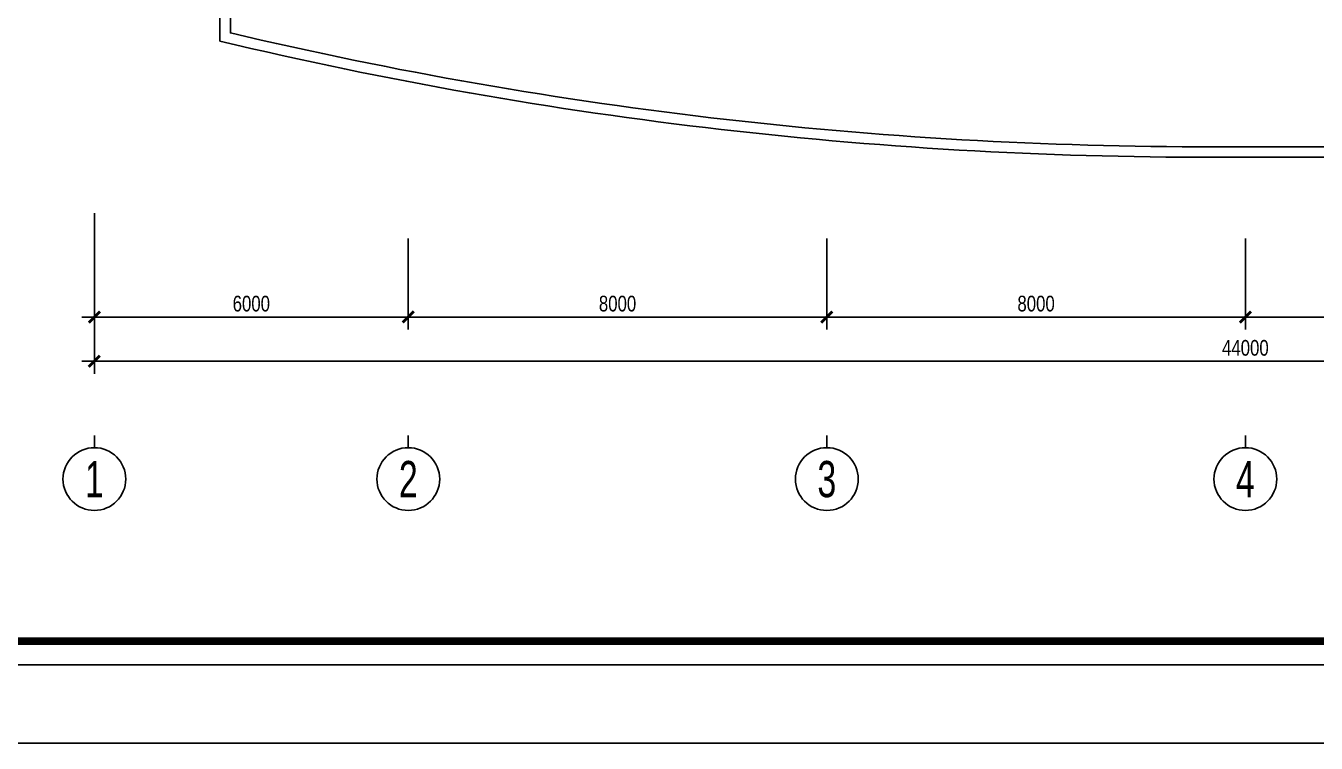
# Model space of a CAD drawing. Header units: metres. Extents: x 352651 to 1421851, y -87441 to -24441.
# Drawn here: x 1262372 to 1287037, y -87441 to -73725 of the extents above; entities that cross this region are included whole.
import ezdxf
from ezdxf.enums import TextEntityAlignment as Align

# ---------------------------------------------------------------- set-up
doc = ezdxf.new("R2010")
doc.units = ezdxf.units.M
doc.header["$LTSCALE"] = 300
doc.header["$MEASUREMENT"] = 0
doc.header["$PDMODE"] = 2
doc.linetypes.add('DASHED2', pattern=[0.375, 0.25, -0.125])
doc.layers.get('0').update_dxf_attribs({"linetype": 'CONTINUOUS'})
doc.layers.get('Defpoints').update_dxf_attribs({"linetype": 'CONTINUOUS'})
for name, color, linetype in [('0-TEXT', 7, 'CONTINUOUS'), ('0-THAY', 7, 'CONTINUOUS'), ('DIM', 1, 'CONTINUOUS'), ('HATCH', 145, 'CONTINUOUS'), ('TEXT', 4, 'CONTINUOUS'), ('THAY', 9, 'CONTINUOUS'), ('TUONG', 7, 'CONTINUOUS')]:
    doc.layers.add(name, color=color, linetype=linetype)
doc.styles.add('CHUKICHTHUOC', font='vnshx.shx', dxfattribs={"width": 0.8, "height": 300, "bigfont": '@extfont2.shx'})
doc.styles.add('CHUTENTRUC', font='VnAvantH.TTF', dxfattribs={"width": 0.8})
doc.dimstyles.new('150', dxfattribs={"dimscale": 150, "dimtxt": 2, "dimasz": 0.1, "dimexe": 1, "dimexo": 0, "dimgap": 0.7, "dimtad": 1, "dimdec": 0, "dimzin": 0, "dimdsep": 46, "dimtxsty": 'CHUKICHTHUOC', "dimblk": 'ARR', "dimcen": 0, "dimdle": 1, "dimclrd": 3, "dimclre": 3, "dimclrt": 3, "dimadec": 0, "dimazin": 0, "dimtfac": 1, "dimtdec": 0, "dimtix": 1, "dimtmove": 2, "dimatfit": 3, "dimldrblk": 'ARR', "dimfxl": 1, "dimtolj": 1, "dimtzin": 0, "dimarcsym": 0})

# ---------------------------------------------------------------- blocks, each defined once
blk = doc.blocks.new('ARR')
at = {"color": 1}
for p, q in [((-16, 0), (16, 0)), ((0, -16), (0, 16))]:
    blk.add_line(p, q, dxfattribs=at)
at = {"color": 3, "const_width": 3.6}
blk.add_lwpolyline([(-7.1, -7.1), (7.1, 7.1)], dxfattribs=at)
blk = doc.blocks.new('*D148')
at = {"layer": 'Defpoints', "color": 0, "transparency": 16777216}
for p in [(1269683, -77789), (1277683, -77789), (1277683, -79293)]:
    blk.add_point(p, dxfattribs=at)
at = {"layer": 'DIM', "color": 3, "lineweight": -2, "transparency": 16777216}
for p, q in [((1269683, -77789), (1269683, -79443)), ((1277683, -77789), (1277683, -79443)), ((1269698, -79293), (1277668, -79293))]:
    blk.add_line(p, q, dxfattribs=at)
at = {"layer": 'DIM', "color": 3, "lineweight": -2, "transparency": 16777216, "xscale": 15, "yscale": 15, "zscale": 15, "rotation": 180}
blk.add_blockref('ARR', (1269683, -79293), dxfattribs=at)
at = {"layer": 'DIM', "color": 3, "lineweight": -2, "transparency": 16777216, "xscale": 15, "yscale": 15, "zscale": 15}
blk.add_blockref('ARR', (1277683, -79293), dxfattribs=at)
at = {"layer": 'DIM', "color": 3, "transparency": 16777216, "insert": (1273683, -79038), "char_height": 300, "attachment_point": 5, "style": 'CHUKICHTHUOC'}
blk.add_mtext('\\A1;8000', dxfattribs=at)
blk = doc.blocks.new('*D149')
at = {"layer": 'Defpoints', "color": 0, "transparency": 16777216}
for p in [(1277683, -77789), (1285683, -77789), (1285683, -79293)]:
    blk.add_point(p, dxfattribs=at)
at = {"layer": 'DIM', "color": 3, "lineweight": -2, "transparency": 16777216}
for p, q in [((1277683, -77789), (1277683, -79443)), ((1285683, -77789), (1285683, -79443)), ((1277698, -79293), (1285668, -79293))]:
    blk.add_line(p, q, dxfattribs=at)
at = {"layer": 'DIM', "color": 3, "lineweight": -2, "transparency": 16777216, "xscale": 15, "yscale": 15, "zscale": 15, "rotation": 180}
blk.add_blockref('ARR', (1277683, -79293), dxfattribs=at)
at = {"layer": 'DIM', "color": 3, "lineweight": -2, "transparency": 16777216, "xscale": 15, "yscale": 15, "zscale": 15}
blk.add_blockref('ARR', (1285683, -79293), dxfattribs=at)
at = {"layer": 'DIM', "color": 3, "transparency": 16777216, "insert": (1281683, -79038), "char_height": 300, "attachment_point": 5, "style": 'CHUKICHTHUOC'}
blk.add_mtext('\\A1;8000', dxfattribs=at)
blk = doc.blocks.new('*D150')
at = {"layer": 'Defpoints', "color": 0, "transparency": 16777216}
for p in [(1285683, -77789), (1293683, -77789), (1293683, -79293)]:
    blk.add_point(p, dxfattribs=at)
at = {"layer": 'DIM', "color": 3, "lineweight": -2, "transparency": 16777216}
for p, q in [((1285683, -77789), (1285683, -79443)), ((1293683, -77789), (1293683, -79443)), ((1285698, -79293), (1293668, -79293))]:
    blk.add_line(p, q, dxfattribs=at)
at = {"layer": 'DIM', "color": 3, "lineweight": -2, "transparency": 16777216, "xscale": 15, "yscale": 15, "zscale": 15, "rotation": 180}
blk.add_blockref('ARR', (1285683, -79293), dxfattribs=at)
at = {"layer": 'DIM', "color": 3, "lineweight": -2, "transparency": 16777216, "xscale": 15, "yscale": 15, "zscale": 15}
blk.add_blockref('ARR', (1293683, -79293), dxfattribs=at)
at = {"layer": 'DIM', "color": 3, "transparency": 16777216, "insert": (1289683, -79038), "char_height": 300, "attachment_point": 5, "style": 'CHUKICHTHUOC'}
blk.add_mtext('\\A1;8000', dxfattribs=at)
blk = doc.blocks.new('*D153')
at = {"layer": 'Defpoints', "color": 0, "transparency": 16777216}
for p in [(1263683, -77305), (1307683, -77305), (1307683, -80139)]:
    blk.add_point(p, dxfattribs=at)
at = {"layer": 'DIM', "color": 3, "lineweight": -2, "transparency": 16777216}
for p, q in [((1263683, -77305), (1263683, -80289)), ((1307683, -77305), (1307683, -80289)), ((1263698, -80139), (1307668, -80139))]:
    blk.add_line(p, q, dxfattribs=at)
at = {"layer": 'DIM', "color": 3, "lineweight": -2, "transparency": 16777216, "xscale": 15, "yscale": 15, "zscale": 15, "rotation": 180}
blk.add_blockref('ARR', (1263683, -80139), dxfattribs=at)
at = {"layer": 'DIM', "color": 3, "lineweight": -2, "transparency": 16777216, "xscale": 15, "yscale": 15, "zscale": 15}
blk.add_blockref('ARR', (1307683, -80139), dxfattribs=at)
at = {"layer": 'DIM', "color": 3, "transparency": 16777216, "insert": (1285683, -79884), "char_height": 300, "attachment_point": 5, "style": 'CHUKICHTHUOC'}
blk.add_mtext('\\A1;44000', dxfattribs=at)
blk = doc.blocks.new('*D158')
at = {"layer": 'Defpoints', "color": 0, "transparency": 16777216}
for p in [(1263683, -77789), (1269683, -77789), (1269683, -79293)]:
    blk.add_point(p, dxfattribs=at)
at = {"layer": 'DIM', "color": 3, "lineweight": -2, "transparency": 16777216}
for p, q in [((1263683, -77789), (1263683, -79443)), ((1269683, -77789), (1269683, -79443)), ((1263698, -79293), (1269668, -79293))]:
    blk.add_line(p, q, dxfattribs=at)
at = {"layer": 'DIM', "color": 3, "lineweight": -2, "transparency": 16777216, "xscale": 15, "yscale": 15, "zscale": 15, "rotation": 180}
blk.add_blockref('ARR', (1263683, -79293), dxfattribs=at)
at = {"layer": 'DIM', "color": 3, "lineweight": -2, "transparency": 16777216, "xscale": 15, "yscale": 15, "zscale": 15}
blk.add_blockref('ARR', (1269683, -79293), dxfattribs=at)
at = {"layer": 'DIM', "color": 3, "transparency": 16777216, "insert": (1266683, -79038), "char_height": 300, "attachment_point": 5, "style": 'CHUKICHTHUOC'}
blk.add_mtext('\\A1;6000', dxfattribs=at)
blk = doc.blocks.new('TENTRUC')
at = {"layer": '0-THAY'}
blk.add_line((0, -1.4), (0, -0.4), dxfattribs=at)
blk.add_circle((0, -4), 2.6, dxfattribs=at)
at = {"layer": '0-TEXT', "style": 'CHUTENTRUC', "width": 0.7}
blk.add_attdef('E5', text='', height=3, dxfattribs=at).set_placement((0, -4), align=Align.MIDDLE_CENTER)

msp = doc.modelspace()

# ---------------------------------------------------------------- linework, layer by layer
for const_width in [150, 51.9]:
    msp.add_lwpolyline([(1248600.9, -85490.5), (1330800.9, -85490.5), (1330800.9, -26390.5), (1248600.9, -26390.5)], close=True, dxfattribs=dict(const_width=const_width))
at = {"layer": 'Defpoints', "linetype": 'DASHED2'}
msp.add_lwpolyline([(1243650.9, -87440.5), (1332750.9, -87440.5), (1332750.9, -24440.5), (1243650.9, -24440.5)], close=True, dxfattribs=at)
msp.add_lwpolyline([(1243650.9, -87440.5), (1332750.9, -87440.5), (1332750.9, -24440.5), (1243650.9, -24440.5)], close=True, dxfattribs=at)
at = {"layer": 'HATCH', "linetype": 'ByBlock'}
msp.add_lwpolyline([(1248150.9, -85940.5), (1331250.9, -85940.5), (1331250.9, -25940.5), (1248150.9, -25940.5)], close=True, dxfattribs=at)
at = {"layer": 'THAY'}
msp.add_line((1285383.2, -76236.2), (1302083.2, -76236.2), dxfattribs=at)
at = {"layer": 'THAY', "linetype": 'ByBlock'}
msp.add_lwpolyline([(1248150.9, -85940.5), (1331250.9, -85940.5), (1331250.9, -25940.5), (1248150.9, -25940.5)], close=True, dxfattribs=at)
at = {"layer": 'THAY'}
for points in [[(1285383.2, -76236.2, -0.0601002), (1266083.2, -74018.2), (1266083.2, -69236.2)], [(1285382, -76036.2, -0.0596107), (1266283.2, -73860.2), (1266283.2, -69236.2)]]:
    msp.add_lwpolyline(points, format="xyb", dxfattribs=at)
msp.add_lwpolyline([(1301883.2, -76036.2), (1285382.6, -76036.2)], dxfattribs=at)
at = {"layer": 'TUONG'}
msp.add_lwpolyline([(1243650.9, -87440.5), (1332750.9, -87440.5), (1332750.9, -24440.5), (1243650.9, -24440.5)], close=True, dxfattribs=at)

# ---------------------------------------------------------------- block references
at = {"layer": 'TEXT', "xscale": 230.7692307693651, "yscale": 230.7692307692487, "zscale": 230.7692307692666}
for p, values in [((1263683.2, -81467.9), {'E5': '1'}), ((1269683.2, -81467.9), {'E5': '2'}), ((1277683.2, -81467.9), {'E5': '3'}), ((1285683.2, -81467.9), {'E5': '4'})]:
    msp.add_blockref('TENTRUC', p, dxfattribs=at).add_auto_attribs(values)

# ---------------------------------------------------------------- dimensions: what is measured, and where the dimension line sits
at = {"layer": 'DIM'}
for base, p1, p2, picture, middle in [((1307683.2, -80139.4), (1263683.2, -77305.4), (1307683.2, -77305.4), '*D153', (1285683.2, -79884.4)), ((1269683.2, -79292.7), (1263683.2, -77789.2), (1269683.2, -77789.2), '*D158', (1266683.2, -79037.7)), ((1277683.2, -79292.7), (1269683.2, -77789.2), (1277683.2, -77789.2), '*D148', (1273683.2, -79037.7)), ((1285683.2, -79292.7), (1277683.2, -77789.2), (1285683.2, -77789.2), '*D149', (1281683.2, -79037.7)), ((1293683.2, -79292.7), (1285683.2, -77789.2), (1293683.2, -77789.2), '*D150', (1289683.2, -79037.7))]:
    dim = msp.add_linear_dim(base=base, p1=p1, p2=p2, dimstyle='150', dxfattribs=at)
    dim.commit()
    dim.dimension.update_dxf_attribs({"geometry": picture, "text_midpoint": middle})

doc.saveas('drawing.dxf')
